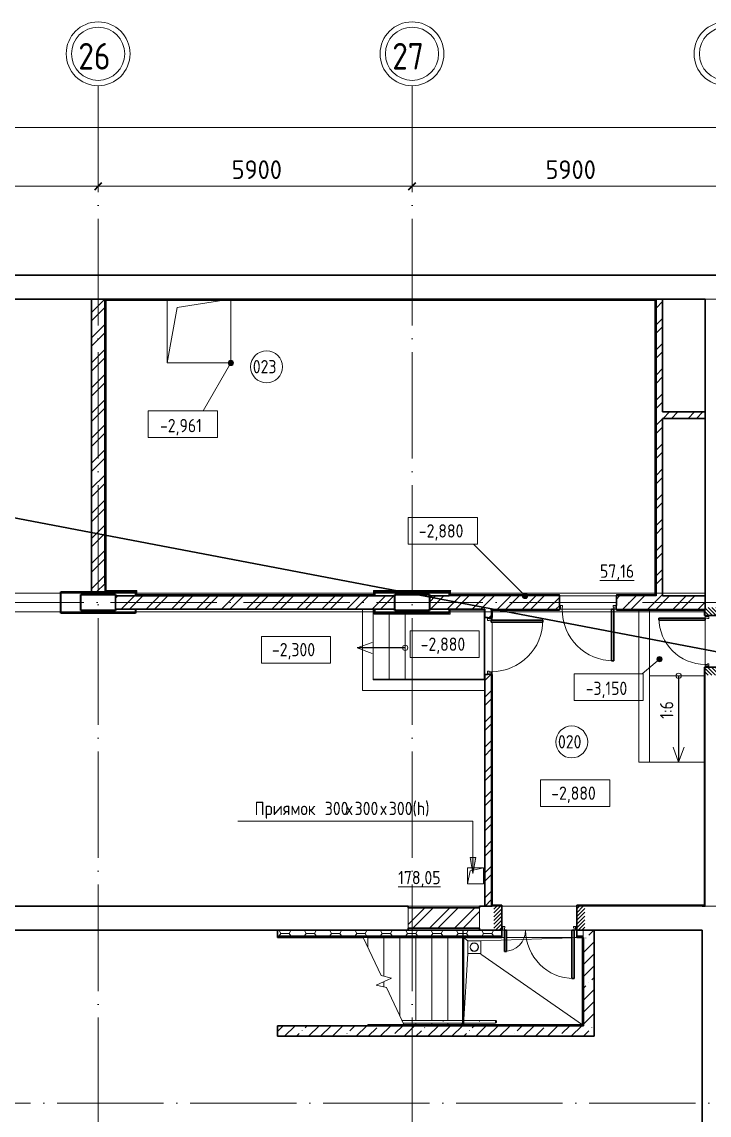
# Model space of a CAD drawing. Header units: millimetres. Extents: x -695119 to 412940, y -249585 to 622758.
# Drawn here: x -134742 to -121824, y -31864 to -11333 of the extents above; entities that cross this region are included whole.
import ezdxf

# ---------------------------------------------------------------- set-up
doc = ezdxf.new("R2010")
doc.units = ezdxf.units.MM
for name, pattern in [('ADSK_Линия сетки', [25, 20, -2.5, 0, -2.5]), ('ADSK_Сверху', [450, 300, -150]), ('ADSK_Штриховая_ш2 п1_5', [4.5, 3, -1.5])]:
    doc.linetypes.add(name, pattern=pattern)
for name, color, linetype, lineweight in [('_Схема', 5, 'Continuous', 30), ('Аннотация', 252, 'Continuous', 18), ('Двери', 8, 'Continuous', 9), ('Лестницы', 8, 'Continuous', 9), ('Линии', 7, 'Continuous', 9), ('Марки помещений', 8, 'Continuous', 20), ('Несущие колонны', 252, 'Continuous', 18), ('Ограждение', 8, 'Continuous', 9), ('Оси', 252, 'Continuous', 9), ('Отметки', 252, 'Continuous', 9), ('Пандусы', 7, 'Continuous', 18), ('Перекрытие', 252, 'Continuous', 18), ('Размеры', 7, 'Continuous', 9), ('Сантехника', 252, 'Continuous', 18), ('Стены наружные', 252, 'Continuous', 18), ('Стены штриховка', 7, 'Continuous', 9)]:
    doc.layers.add(name, color=color, linetype=linetype, lineweight=lineweight)
doc.layers.add('Узлы', color=7, linetype='Continuous')
doc.styles.add('GOST Common', font='', dxfattribs={"width": 0.9, "height": 500})
doc.styles.add('GOST Common_1', font='', dxfattribs={"height": 250})
doc.styles.add('GOST Common_2', font='', dxfattribs={"width": 0.9, "height": 250})
doc.styles.get('GOST Common').set_extended_font_data('GOST type B')
doc.styles.get('GOST Common_1').set_extended_font_data('GOST type B')
doc.styles.get('GOST Common_2').set_extended_font_data('GOST type B')
pattern_1 = [(0, (-224319.2, -97129), (0, 600), []), (90, (-224319.2, -97129), (-600, 4e-14), [])]

# ---------------------------------------------------------------- blocks, each defined once
blk = doc.blocks.new('подвал')
at = {"layer": 'Аннотация', "lineweight": 20, "true_color": 0x636466}
blk.add_hatch(color=251, dxfattribs=at).paths.add_polyline_path([(-200916, -109654), (-200863, -109354), (-200969, -109354)])
at = {"layer": 'Двери', "lineweight": 18, "true_color": 0x636466}
h = blk.add_hatch(dxfattribs=at)
h.set_pattern_fill('FP_1', color=251, angle=90, style=0, pattern_type=2)
h.set_pattern_definition([(135, (-196353.98, -105289.13), (-35.3553, -35.3553), [])])
h.paths.add_polyline_path([(-196159, -105924), (-196159, -105774), (-196549, -105774), (-196549, -105924)])
h.paths.add_polyline_path([(-196549, -104804), (-196159, -104804), (-196159, -104654), (-196549, -104654)])
h = blk.add_hatch(dxfattribs=at)
h.set_pattern_fill('FP_1', color=251, angle=180, style=0, pattern_type=2)
h.set_pattern_definition([(225, (-199668.98, -110489.13), (35.3553, -35.3553), [])])
h.paths.add_polyline_path([(-198814, -110714), (-198814, -110264), (-198964, -110264), (-198964, -110714)])
h.paths.add_polyline_path([(-200524, -110714), (-200374, -110714), (-200374, -110264), (-200524, -110264)])
at = {"layer": 'Ограждение', "true_color": 0x636466}
h = blk.add_hatch(dxfattribs=at)
h.set_pattern_fill('FP_32', color=251, style=0, pattern_type=2)
h.set_pattern_definition([(0, (-224241.86, -97129), (0, 600), []), (90, (-224241.86, -97129), (-598.553, 4e-14), [])])
h.paths.add_polyline_path([(-207809, -98889), (-206664, -98889), (-206664, -98879), (-207819, -98879), (-207809, -98889)])
h = blk.add_hatch(dxfattribs=at)
h.set_pattern_fill('FP_30', color=251, style=0, pattern_type=2)
h.set_pattern_definition(pattern_1)
h.paths.add_polyline_path([(-207819, -104309), (-207809, -104309), (-207809, -98889), (-207819, -98879), (-207819, -104199)])
h = blk.add_hatch(dxfattribs=at)
h.set_pattern_fill('FP_30', color=251, style=0, pattern_type=2)
h.set_pattern_definition(pattern_1)
h.paths.add_polyline_path([(-205464, -98889), (-205464, -98879), (-206664, -98879), (-206664, -98889)])
h = blk.add_hatch(dxfattribs=at)
h.set_pattern_fill('FP_33', color=251, style=0, pattern_type=2)
h.set_pattern_definition([(0, (-224316.1, -97129), (0, 600), []), (90, (-224316.1, -97129), (-599.969, 4e-14), [])])
h.paths.add_polyline_path([(-205464, -98889), (-197494, -98889), (-197484, -98879), (-205464, -98879)])
h = blk.add_hatch(dxfattribs=at)
h.set_pattern_fill('FP_30', color=251, style=0, pattern_type=2)
h.set_pattern_definition(pattern_1)
h.paths.add_polyline_path([(-197484, -104356), (-197484, -98879), (-197494, -98889), (-197494, -104356)])
h = blk.add_hatch(dxfattribs=at)
h.set_pattern_fill('FP_31', color=251, style=0, pattern_type=2)
h.set_pattern_definition([(0, (-224319.2, -97132.2), (0, 599.893), []), (90, (-224319.2, -97132.2), (-600, 4e-14), [])])
h.paths.add_polyline_path([(-207819, -104349), (-207809, -104339), (-207809, -104309), (-207819, -104309), (-207819, -104339)])
h = blk.add_hatch(dxfattribs=at)
h.set_pattern_fill('FP_30', color=251, style=0, pattern_type=2)
h.set_pattern_definition(pattern_1)
h.paths.add_polyline_path([(-207244, -104349), (-207234, -104339), (-207809, -104339), (-207819, -104349), (-207259, -104349)])
h = blk.add_hatch(dxfattribs=at)
h.set_pattern_fill('FP_30', color=251, style=0, pattern_type=2)
h.set_pattern_definition(pattern_1)
h.paths.add_polyline_path([(-202774, -104424), (-202784, -104414), (-207234, -104414), (-207244, -104424), (-204825, -104424)])
h = blk.add_hatch(dxfattribs=at)
h.set_pattern_fill('FP_30', color=251, style=0, pattern_type=2)
h.set_pattern_definition(pattern_1)
h.paths.add_polyline_path([(-201434, -104349), (-201344, -104349), (-201334, -104339), (-202784, -104339), (-202774, -104349), (-202564, -104349)])
h = blk.add_hatch(dxfattribs=at)
h.set_pattern_fill('FP_30', color=251, style=0, pattern_type=2)
h.set_pattern_definition(pattern_1)
h.paths.add_polyline_path([(-199289, -104424), (-199289, -104414), (-201334, -104414), (-201344, -104424), (-200303, -104424)])
h = blk.add_hatch(dxfattribs=at)
h.set_pattern_fill('FP_30', color=251, style=0, pattern_type=2)
h.set_pattern_definition(pattern_1)
h.paths.add_polyline_path([(-198219, -104424), (-197484, -104424), (-197494, -104414), (-198219, -104414)])
at = {"layer": 'Отметки', "true_color": 0x636466}
h = blk.add_hatch(color=251, dxfattribs=at)
edge = h.paths.add_edge_path()
edge.add_arc((-205464, -100064), 50, 0, 360)
h = blk.add_hatch(color=251, dxfattribs=at)
edge = h.paths.add_edge_path()
edge.add_arc((-199934, -104439), 50, 0, 360)
h = blk.add_hatch(color=251, dxfattribs=at)
edge = h.paths.add_edge_path()
edge.add_arc((-197408, -105627), 50, 0, 360)
at = {"color": 251, "lineweight": 18, "true_color": 0x636466}
for p, q in [((-206664, -100064), (-206664, -98879)), ((-205559, -98879), (-206471, -99024)), ((-205464, -98879), (-205464, -100064)), ((-206471, -99024), (-206664, -100064)), ((-205464, -100064), (-206664, -100064)), ((-200965, -109599), (-201019, -109844)), ((-200719, -109544), (-200965, -109599))]:
    blk.add_line(p, q, dxfattribs=at)
at = {"layer": 'Аннотация', "color": 251, "lineweight": 20, "true_color": 0x636466, "extrusion": (0, 0, -1)}
for p, q in [((-207016, -100966), (-207016, -101466)), ((-205716, -100966), (-207016, -100966)), ((-205716, -101466), (-205716, -100966)), ((-207016, -101466), (-205716, -101466)), ((-199015, -105900), (-199015, -106400)), ((-197715, -105900), (-199015, -105900)), ((-197715, -106400), (-197715, -105900)), ((-199015, -106400), (-197715, -106400))]:
    blk.add_line(p, q, dxfattribs=at)
at = {"layer": 'Аннотация', "color": 251, "lineweight": 20, "true_color": 0x636466}
for p, q in [((-202130, -103469), (-202130, -102969)), ((-202130, -102969), (-200830, -102969)), ((-200830, -102969), (-200830, -103469)), ((-200830, -103469), (-202130, -103469)), ((-202096, -105597), (-202096, -105097)), ((-202096, -105097), (-200796, -105097)), ((-200796, -105097), (-200796, -105597)), ((-204891, -105700), (-204891, -105200)), ((-204891, -105200), (-203591, -105200)), ((-203591, -105200), (-203591, -105700)), ((-203089, -105414), (-202807, -105312)), ((-203089, -105414), (-202807, -105517)), ((-203591, -105700), (-204891, -105700)), ((-200796, -105597), (-202096, -105597)), ((-197049, -107559), (-197152, -107277)), ((-197049, -107559), (-196946, -107277)), ((-199642, -108395), (-199642, -107895)), ((-199642, -107895), (-198342, -107895)), ((-198342, -107895), (-198342, -108395)), ((-198342, -108395), (-199642, -108395)), ((-205334, -108666), (-201334, -108666)), ((-200916, -108666), (-201334, -108666)), ((-200916, -109654), (-200916, -108666)), ((-200863, -109354), (-200969, -109354)), ((-200969, -109354), (-200916, -109654)), ((-200916, -109654), (-200863, -109354))]:
    blk.add_line(p, q, dxfattribs=at)
for centre in [(-202189, -105414), (-197049, -105939)]:
    blk.add_circle(centre, 50, dxfattribs=at)
at = {"layer": 'Двери', "color": 251, "true_color": 0x636466}
for p, q in [((-199289, -104619), (-199269, -104619)), ((-199289, -104689), (-199289, -104619)), ((-199269, -104689), (-199289, -104689)), ((-199269, -104689), (-199269, -104619)), ((-199269, -104619), (-199229, -104619)), ((-199269, -104619), (-199269, -104689)), ((-199239, -104689), (-199269, -104689)), ((-199239, -104649), (-199239, -104689)), ((-199229, -104649), (-199239, -104649)), ((-199229, -104619), (-199229, -104649)), ((-198279, -104619), (-198239, -104619)), ((-198279, -104649), (-198279, -104619)), ((-198269, -104649), (-198279, -104649)), ((-198269, -104689), (-198269, -104649)), ((-198239, -104689), (-198269, -104689)), ((-198239, -104619), (-198239, -104689)), ((-198239, -104689), (-198239, -104619)), ((-198239, -104619), (-198219, -104619)), ((-198219, -104689), (-198239, -104689)), ((-198219, -104619), (-198219, -104689)), ((-200639, -104842), (-200569, -104842)), ((-200639, -104862), (-200639, -104842)), ((-200639, -104902), (-200639, -104862)), ((-200639, -104862), (-200569, -104862)), ((-200569, -104862), (-200639, -104862)), ((-200609, -104902), (-200639, -104902)), ((-200609, -104892), (-200609, -104902)), ((-200569, -104892), (-200609, -104892)), ((-200569, -104842), (-200569, -104862)), ((-200569, -104862), (-200569, -104892)), ((-196479, -104804), (-196549, -104804)), ((-196549, -104804), (-196549, -104824)), ((-196479, -104824), (-196549, -104824)), ((-196549, -104824), (-196549, -104854)), ((-196549, -104824), (-196479, -104824)), ((-196549, -104854), (-196509, -104854)), ((-196509, -104854), (-196509, -104864)), ((-196509, -104864), (-196479, -104864)), ((-196479, -104824), (-196479, -104804)), ((-196479, -104864), (-196479, -104824)), ((-196509, -105724), (-196549, -105724)), ((-196549, -105724), (-196549, -105754)), ((-196479, -105714), (-196509, -105714)), ((-196509, -105714), (-196509, -105724)), ((-196479, -105754), (-196479, -105714)), ((-200639, -105852), (-200609, -105852)), ((-200639, -105892), (-200639, -105852)), ((-200569, -105892), (-200639, -105892)), ((-200639, -105912), (-200639, -105892)), ((-200639, -105892), (-200569, -105892)), ((-200569, -105912), (-200639, -105912)), ((-200609, -105852), (-200609, -105862)), ((-200609, -105862), (-200569, -105862)), ((-200569, -105862), (-200569, -105892)), ((-200569, -105892), (-200569, -105912)), ((-196549, -105754), (-196479, -105754)), ((-196479, -105754), (-196549, -105754)), ((-196549, -105754), (-196549, -105774)), ((-196549, -105774), (-196479, -105774)), ((-196479, -105774), (-196479, -105754)), ((-200354, -110644), (-200374, -110644)), ((-200374, -110644), (-200374, -110714)), ((-200354, -110644), (-200354, -110714)), ((-200314, -110644), (-200354, -110644)), ((-200354, -110714), (-200354, -110644)), ((-200314, -110674), (-200314, -110644)), ((-199024, -110644), (-198984, -110644)), ((-199024, -110674), (-199024, -110644)), ((-198984, -110644), (-198984, -110714)), ((-198984, -110714), (-198984, -110644)), ((-198984, -110644), (-198964, -110644)), ((-198964, -110644), (-198964, -110714)), ((-200374, -110714), (-200354, -110714)), ((-200354, -110714), (-200324, -110714)), ((-200324, -110714), (-200324, -110674)), ((-200324, -110674), (-200314, -110674)), ((-199014, -110674), (-199024, -110674)), ((-199014, -110714), (-199014, -110674)), ((-198984, -110714), (-199014, -110714)), ((-198964, -110714), (-198984, -110714))]:
    blk.add_line(p, q, dxfattribs=at)
at = {"layer": 'Двери', "color": 251, "lineweight": 30, "true_color": 0x636466}
for p, q in [((-198309, -105659), (-198309, -104689)), ((-198309, -104689), (-198269, -104689)), ((-198269, -104689), (-198269, -105659)), ((-200569, -104892), (-199599, -104892)), ((-200569, -104932), (-200569, -104892)), ((-199599, -104892), (-199599, -104932)), ((-196549, -104854), (-197419, -104854)), ((-197419, -104854), (-197419, -104894)), ((-197419, -104894), (-196549, -104894)), ((-196549, -104894), (-196549, -104854)), ((-199599, -104932), (-200569, -104932)), ((-198269, -105659), (-198309, -105659)), ((-200284, -110714), (-200324, -110714)), ((-200324, -110714), (-200324, -111114)), ((-200284, -111114), (-200284, -110714)), ((-199054, -111624), (-199054, -110714)), ((-199054, -110714), (-199014, -110714)), ((-199014, -110714), (-199014, -111624)), ((-200324, -111114), (-200284, -111114)), ((-199014, -111624), (-199054, -111624))]:
    blk.add_line(p, q, dxfattribs=at)
at = {"layer": 'Двери', "color": 251, "linetype": 'ADSK_Штриховая_ш2 п1_5', "true_color": 0x636466}
for p, q in [((-196549, -104654), (-196549, -104804)), ((-196549, -104804), (-196159, -104804)), ((-196159, -105774), (-196549, -105774)), ((-196549, -105774), (-196549, -105924)), ((-200374, -110264), (-200524, -110264)), ((-200374, -110714), (-200374, -110264)), ((-198814, -110264), (-198964, -110264)), ((-198964, -110264), (-198964, -110714)), ((-200524, -110714), (-200374, -110714)), ((-198964, -110714), (-198814, -110714))]:
    blk.add_line(p, q, dxfattribs=at)
at = {"layer": 'Двери', "color": 251, "true_color": 0x636466}
for centre, radius, start, end in [((-198269, -104689), 970, 180, 270), ((-200569, -104892), 970, 270, 0), ((-196549, -104854), 870, 180, 270), ((-200324, -110714), 400, 270, 0), ((-199014, -110714), 910, 180, 270)]:
    blk.add_arc(centre, radius, start, end, dxfattribs=at)
at = {"layer": 'Лестницы', "color": 251, "true_color": 0x636466}
for p, q in [((-202789, -106014), (-202789, -104764)), ((-202774, -104764), (-202789, -104764)), ((-202489, -105999), (-202489, -104779)), ((-202489, -105999), (-202489, -104779)), ((-202189, -105999), (-202189, -104779)), ((-202189, -105999), (-202189, -104779)), ((-202889, -110854), (-202975, -110854)), ((-202975, -110854), (-202642, -111568)), ((-202889, -111038), (-202889, -110854)), ((-202889, -111038), (-202889, -110854)), ((-202589, -111581), (-202589, -110854)), ((-202589, -111581), (-202589, -110854)), ((-202289, -112325), (-202289, -110854)), ((-202289, -112325), (-202289, -110854)), ((-201989, -112409), (-201989, -110854)), ((-201989, -112409), (-201989, -110854)), ((-201689, -112409), (-201689, -110854)), ((-201689, -112409), (-201689, -110854)), ((-201389, -112409), (-201389, -110854)), ((-201389, -112409), (-201389, -110854)), ((-202447, -111616), (-202731, -111748)), ((-202642, -111568), (-202447, -111616)), ((-202589, -111782), (-202589, -111682)), ((-202589, -111782), (-202589, -111682)), ((-202731, -111748), (-202536, -111795)), ((-202536, -111795), (-202203, -112509)), ((-201989, -112494), (-201989, -112459)), ((-201989, -112494), (-201989, -112459)), ((-201689, -112494), (-201689, -112459)), ((-201689, -112494), (-201689, -112459)), ((-201389, -112494), (-201389, -112459)), ((-201389, -112494), (-201389, -112459))]:
    blk.add_line(p, q, dxfattribs=at)
at = {"layer": 'Линии', "color": 251, "linetype": 'ADSK_Сверху', "ltscale": 100, "true_color": 0x636466}
for p, q in [((-219909, -104389), (-196549, -104389)), ((-219909, -104739), (-196549, -104739)), ((-201009, -110914), (-201089, -110854)), ((-200769, -110914), (-198854, -110854)), ((-201009, -111154), (-201089, -112494)), ((-200769, -111165), (-198854, -112494))]:
    blk.add_line(p, q, dxfattribs=at)
at = {"layer": 'Марки помещений', "color": 251, "true_color": 0x636466}
for centre in [(-204793, -100136), (-199058, -107181)]:
    blk.add_circle(centre, 300, dxfattribs=at)
at = {"layer": 'Несущие колонны', "color": 251, "lineweight": 40, "true_color": 0x636466}
for p, q in [((-208659, -104364), (-208084, -104364)), ((-208659, -104764), (-208659, -104364)), ((-208284, -104714), (-208284, -104414)), ((-208284, -104414), (-207634, -104414)), ((-207634, -104414), (-207634, -104439)), ((-202384, -104414), (-201734, -104414)), ((-202384, -104714), (-202384, -104414)), ((-201734, -104414), (-202384, -104414)), ((-202384, -104414), (-202384, -104439)), ((-201734, -104414), (-201734, -104714)), ((-201734, -104439), (-201734, -104414)), ((-207634, -104689), (-207634, -104714)), ((-207259, -104689), (-207259, -104764)), ((-202759, -104764), (-202759, -104689)), ((-202384, -104689), (-202384, -104714)), ((-201734, -104714), (-201734, -104689)), ((-201359, -104689), (-201359, -104764)), ((-207259, -104764), (-208659, -104764)), ((-207634, -104714), (-208284, -104714)), ((-201359, -104764), (-202759, -104764)), ((-201734, -104714), (-202384, -104714)), ((-202384, -104714), (-201734, -104714))]:
    blk.add_line(p, q, dxfattribs=at)
at = {"layer": 'Несущие колонны', "color": 251, "true_color": 0x636466}
for p, q in [((-208659, -104364), (-208084, -104364)), ((-208659, -104764), (-208659, -104364)), ((-208284, -104414), (-207634, -104414)), ((-208284, -104714), (-208284, -104414)), ((-207634, -104414), (-207634, -104439)), ((-202384, -104439), (-202384, -104689)), ((-201734, -104689), (-201734, -104439)), ((-207634, -104689), (-207634, -104714)), ((-207259, -104689), (-207259, -104764)), ((-202759, -104764), (-202759, -104689)), ((-201359, -104689), (-201359, -104764)), ((-207259, -104764), (-208659, -104764)), ((-207634, -104714), (-208284, -104714)), ((-201359, -104764), (-202759, -104764))]:
    blk.add_line(p, q, dxfattribs=at)
at = {"layer": 'Ограждение', "color": 251, "true_color": 0x636466}
for p, q in [((-207819, -98879), (-207809, -98889)), ((-207809, -98889), (-206664, -98889)), ((-207809, -104309), (-207809, -98889)), ((-206664, -98889), (-206664, -98879)), ((-206664, -98889), (-205464, -98889)), ((-205464, -98889), (-205464, -98879)), ((-205464, -98889), (-197494, -98889)), ((-197494, -98889), (-197484, -98879)), ((-197494, -98889), (-197494, -104356)), ((-207809, -104309), (-207819, -104309)), ((-207819, -104349), (-207809, -104339)), ((-207809, -104339), (-207809, -104309)), ((-207234, -104339), (-207809, -104339)), ((-207234, -104339), (-207244, -104349)), ((-207234, -104364), (-207244, -104364)), ((-207244, -104424), (-207234, -104414)), ((-207234, -104414), (-207244, -104424)), ((-207234, -104341), (-207232, -104339)), ((-207232, -104339), (-207234, -104339)), ((-207234, -104364), (-207234, -104339)), ((-207234, -104414), (-207234, -104364)), ((-202784, -104414), (-207234, -104414)), ((-202784, -104339), (-202786, -104339)), ((-202786, -104339), (-202784, -104341)), ((-202774, -104349), (-202784, -104339)), ((-201334, -104339), (-202784, -104339)), ((-202784, -104339), (-202784, -104364)), ((-202784, -104364), (-202774, -104364)), ((-202784, -104364), (-202784, -104414)), ((-202784, -104414), (-202774, -104424)), ((-202774, -104424), (-202784, -104414)), ((-201334, -104339), (-201344, -104349)), ((-201334, -104364), (-201344, -104364)), ((-201344, -104424), (-201334, -104414)), ((-201334, -104414), (-201344, -104424)), ((-201334, -104341), (-201332, -104339)), ((-201332, -104339), (-201334, -104339)), ((-201334, -104364), (-201334, -104339)), ((-201334, -104414), (-201334, -104364)), ((-199289, -104414), (-201334, -104414)), ((-199289, -104414), (-199289, -104424)), ((-198219, -104424), (-198219, -104414)), ((-197494, -104414), (-198219, -104414)), ((-197494, -104356), (-197484, -104356)), ((-197494, -104356), (-197494, -104364)), ((-197494, -104364), (-197484, -104364)), ((-197494, -104364), (-197494, -104414)), ((-197494, -104414), (-197484, -104424)), ((-197484, -104424), (-197494, -104414)), ((-202250, -112409), (-202226, -112459)), ((-201102, -112409), (-202250, -112409)), ((-201102, -112459), (-202226, -112459)), ((-201102, -112409), (-201520, -112409)), ((-201520, -112459), (-201102, -112459)), ((-201475, -112437), (-201475, -112432)), ((-201126, -112459), (-201126, -112494)), ((-201111, -112494), (-201111, -112459)), ((-200796, -112409), (-201089, -112409)), ((-200789, -112409), (-201089, -112409)), ((-201089, -112459), (-200796, -112459)), ((-200789, -112459), (-201089, -112459)), ((-200489, -112409), (-200789, -112409)), ((-200489, -112409), (-200789, -112409)), ((-200789, -112459), (-200489, -112459)), ((-200489, -112459), (-200789, -112459)), ((-200489, -112459), (-200489, -112409)), ((-200489, -112436), (-200489, -112432))]:
    blk.add_line(p, q, dxfattribs=at)
at = {"layer": 'Ограждение', "color": 251, "true_color": 0x636466, "flags": 128}
for points in [[(-200489, -112414), (-200488, -112414), (-200487, -112414), (-200487, -112414), (-200486, -112414), (-200485, -112415), (-200484, -112415), (-200483, -112415), (-200483, -112415), (-200482, -112415), (-200481, -112416), (-200480, -112416), (-200480, -112416), (-200479, -112417), (-200478, -112417), (-200478, -112418), (-200477, -112418), (-200476, -112419), (-200476, -112419), (-200475, -112420), (-200475, -112420), (-200474, -112421), (-200474, -112421), (-200473, -112422), (-200473, -112423), (-200472, -112423), (-200472, -112424), (-200471, -112425), (-200471, -112425), (-200471, -112426), (-200470, -112427), (-200470, -112428), (-200470, -112428), (-200470, -112429), (-200469, -112430), (-200469, -112431), (-200469, -112432), (-200469, -112432), (-200469, -112433), (-200469, -112434), (-200469, -112434)], [(-200469, -112434), (-200469, -112435), (-200469, -112436), (-200469, -112437), (-200469, -112437), (-200469, -112438), (-200470, -112439), (-200470, -112440), (-200470, -112440), (-200470, -112441), (-200471, -112442), (-200471, -112443), (-200471, -112443), (-200472, -112444), (-200472, -112445), (-200472, -112445), (-200473, -112446), (-200473, -112447), (-200474, -112447), (-200474, -112448), (-200475, -112448), (-200476, -112449), (-200476, -112450), (-200477, -112450), (-200478, -112451), (-200478, -112451), (-200479, -112451), (-200480, -112452), (-200480, -112452), (-200481, -112452), (-200482, -112453), (-200482, -112453), (-200483, -112453), (-200484, -112454), (-200485, -112454), (-200486, -112454), (-200486, -112454), (-200487, -112454), (-200488, -112454), (-200489, -112454), (-200489, -112454)]]:
    blk.add_lwpolyline(points, dxfattribs=at)
at = {"layer": 'Ограждение', "color": 251, "true_color": 0x636466}
blk.add_open_spline([(-200789, -112432), (-200789, -112433), (-200789, -112434), (-200789, -112435), (-200789, -112436)], degree=3, dxfattribs=at)
at = {"layer": 'Оси', "color": 251, "linetype": 'ADSK_Линия сетки', "ltscale": 100, "true_color": 0x636466}
for p, q in [((-207959, -94858), (-207959, -114764)), ((-202059, -94858), (-202059, -114764)), ((-163226, -98864), (-233370, -98864)), ((-163226, -104564), (-233370, -104564)), ((-163226, -110264), (-233370, -110264)), ((-189229, -113964), (-233370, -113964))]:
    blk.add_line(p, q, dxfattribs=at)
at = {"layer": 'Оси', "color": 251, "lineweight": 20, "true_color": 0x636466}
for centre, radius, start, end in [((-207959, -94258), 600, 0, 180), ((-207959, -94258), 500, 0, 180), ((-202059, -94258), 600, 0, 180), ((-202059, -94258), 500, 0, 180), ((-196159, -94258), 600, 0, 180), ((-196159, -94258), 500, 0, 180), ((-207959, -94258), 600, 180, 0), ((-207959, -94258), 500, 180, 0), ((-202059, -94258), 600, 180, 0), ((-202059, -94258), 500, 180, 0), ((-196159, -94258), 600, 180, 0), ((-196159, -94258), 500, 180, 0)]:
    blk.add_arc(centre, radius, start, end, dxfattribs=at)
at = {"layer": 'Отметки', "color": 251, "lineweight": 20, "true_color": 0x636466}
for p, q in [((-205464, -100064), (-205985, -100966)), ((-205985, -100966), (-206366, -100966)), ((-200903, -103469), (-201480, -103469)), ((-199934, -104439), (-200903, -103469)), ((-197408, -105627), (-197731, -105900)), ((-197731, -105900), (-198365, -105900))]:
    blk.add_line(p, q, dxfattribs=at)
at = {"layer": 'Отметки', "color": 251, "true_color": 0x636466}
for centre in [(-205464, -100064), (-199934, -104439), (-197408, -105627)]:
    blk.add_circle(centre, 50, dxfattribs=at)
at = {"layer": 'Пандусы', "color": 251, "true_color": 0x636466}
for p, q in [((-197599, -105939), (-196564, -105939)), ((-197599, -107376), (-197599, -107559)), ((-197599, -107559), (-196564, -107559))]:
    blk.add_line(p, q, dxfattribs=at)
at = {"layer": 'Перекрытие', "color": 251, "true_color": 0x636466}
for p, q in [((-206664, -98889), (-206664, -100064)), ((-205464, -100064), (-205464, -98889)), ((-206664, -100064), (-205464, -100064)), ((-197799, -107559), (-197799, -104704)), ((-200689, -106214), (-202989, -106214)), ((-196564, -107559), (-197599, -107559)), ((-201019, -109544), (-200719, -109544)), ((-201019, -109844), (-201019, -109544)), ((-200719, -109544), (-200719, -109844)), ((-200719, -109844), (-201019, -109844)), ((-202129, -110264), (-200789, -110264)), ((-200374, -110264), (-198964, -110264)), ((-201009, -110914), (-201009, -111154)), ((-200769, -110914), (-201009, -110914)), ((-200769, -111154), (-200769, -110914)), ((-201009, -111154), (-200769, -111154))]:
    blk.add_line(p, q, dxfattribs=at)
at = {"layer": 'Размеры', "color": 251, "lineweight": 20, "true_color": 0x636466}
for p, q in [((-220059, -95642), (-166159, -95642)), ((-207959, -96746), (-207959, -96596)), ((-207959, -96746), (-207959, -96596)), ((-202059, -96746), (-202059, -96596)), ((-202059, -96746), (-202059, -96596)), ((-214109, -96746), (-207959, -96746)), ((-207959, -96746), (-207959, -96796)), ((-207959, -96746), (-202059, -96746)), ((-207959, -96746), (-207959, -96796)), ((-202059, -96746), (-202059, -96796)), ((-202059, -96746), (-196159, -96746)), ((-202059, -96746), (-202059, -96796))]:
    blk.add_line(p, q, dxfattribs=at)
at = {"layer": 'Размеры', "color": 251, "lineweight": 40, "true_color": 0x636466}
for p, q in [((-207959, -96746), (-207888, -96675)), ((-207959, -96746), (-207888, -96675)), ((-202059, -96746), (-201988, -96675)), ((-202059, -96746), (-201988, -96675)), ((-207959, -96746), (-208030, -96817)), ((-207959, -96746), (-208030, -96817)), ((-202059, -96746), (-202130, -96817)), ((-202059, -96746), (-202130, -96817))]:
    blk.add_line(p, q, dxfattribs=at)
at = {"layer": 'Сантехника', "color": 251, "true_color": 0x636466}
for p, q in [((-200769, -110914), (-201009, -110914)), ((-201009, -110914), (-201009, -111154)), ((-200769, -111154), (-200769, -110914)), ((-201009, -111154), (-200769, -111154))]:
    blk.add_line(p, q, dxfattribs=at)
for radius, start, end in [(80, 90, 270), (75, 90, 270), (75, 154.9712, 160.0288), (75, 200.0315, 205.0288), (75, 109.9712, 115.0288), (80, 270, 90), (75, 270, 90), (75, 64.9712, 70.0288), (75, 19.9712, 25.0288), (75, 334.9712, 340.0288), (75, 244.9712, 250.0288), (75, 289.9712, 295.0288)]:
    blk.add_arc((-200889, -111034), radius, start, end, dxfattribs=at)
at = {"layer": 'Стены наружные', "color": 251, "lineweight": 30, "true_color": 0x636466}
for p, q in [((-165859, -98414), (-220359, -98414)), ((-219909, -98864), (-196549, -98864)), ((-208084, -98864), (-208084, -104364)), ((-207834, -98864), (-207834, -104199)), ((-197469, -98864), (-207834, -98864)), ((-207819, -104349), (-207819, -98879)), ((-207819, -98879), (-197484, -98879)), ((-197484, -98879), (-197484, -104424)), ((-197469, -98864), (-197469, -98864)), ((-197469, -98864), (-197469, -104439)), ((-197349, -100984), (-197349, -98864)), ((-196549, -98864), (-196549, -104689)), ((-196549, -100984), (-197349, -100984)), ((-197349, -104439), (-197349, -101104)), ((-197349, -101104), (-196549, -101104)), ((-208084, -104364), (-207259, -104364)), ((-207244, -104349), (-207819, -104349)), ((-207259, -104439), (-207634, -104439)), ((-207634, -104439), (-207634, -104689)), ((-207259, -104364), (-207259, -104439)), ((-207244, -104424), (-207244, -104349)), ((-202774, -104424), (-207244, -104424)), ((-207244, -104439), (-202384, -104439)), ((-202774, -104349), (-202774, -104424)), ((-201344, -104349), (-202774, -104349)), ((-202759, -104439), (-202759, -104364)), ((-202759, -104364), (-201359, -104364)), ((-201359, -104439), (-201734, -104439)), ((-201359, -104364), (-201359, -104439)), ((-201344, -104424), (-201344, -104349)), ((-199289, -104424), (-201344, -104424)), ((-199289, -104619), (-199289, -104424)), ((-198219, -104424), (-198219, -104619)), ((-197484, -104424), (-198219, -104424)), ((-196549, -104439), (-197349, -104439)), ((-207634, -104689), (-202384, -104689)), ((-201734, -104689), (-200689, -104689)), ((-200689, -104689), (-200689, -104842)), ((-200569, -104704), (-200569, -104689)), ((-200554, -104704), (-199289, -104704)), ((-200554, -104842), (-200554, -104704)), ((-199289, -104704), (-199289, -104689)), ((-198219, -104689), (-198219, -104704)), ((-198219, -104704), (-196564, -104704)), ((-196564, -104689), (-196549, -104689)), ((-196564, -104704), (-196564, -104804)), ((-200689, -104842), (-200639, -104842)), ((-200569, -104842), (-200554, -104842)), ((-196564, -104804), (-196034, -104804)), ((-200639, -105912), (-200689, -105912)), ((-200689, -105912), (-200689, -110264)), ((-200554, -105912), (-200569, -105912)), ((-200554, -110249), (-200554, -105912)), ((-196034, -105774), (-196564, -105774)), ((-196564, -105774), (-196564, -110249)), ((-200374, -110249), (-200554, -110249)), ((-200374, -110854), (-200374, -110249)), ((-198964, -110249), (-198964, -110854)), ((-196564, -110249), (-198964, -110249)), ((-202129, -110264), (-219909, -110264)), ((-202129, -110299), (-202129, -110264)), ((-200789, -110299), (-202129, -110299)), ((-200789, -110264), (-200789, -110299)), ((-200789, -110264), (-200554, -110264)), ((-196549, -110264), (-196609, -110264)), ((-200374, -110714), (-220359, -110714)), ((-204589, -110714), (-204589, -110854)), ((-204589, -110854), (-202975, -110854)), ((-202889, -110854), (-201102, -110854)), ((-202129, -110714), (-202129, -110679)), ((-202129, -110679), (-200789, -110679)), ((-201102, -110854), (-201102, -112509)), ((-201089, -110854), (-200374, -110854)), ((-201089, -112509), (-201089, -110854)), ((-200789, -110679), (-200789, -110714)), ((-196609, -110714), (-198964, -110714)), ((-198964, -110854), (-198854, -110854)), ((-198854, -110854), (-198854, -112494)), ((-198839, -110854), (-198839, -112509)), ((-198639, -112709), (-198639, -110714)), ((-196609, -110714), (-196609, -114414)), ((-198854, -112494), (-202889, -112494)), ((-202889, -112494), (-202889, -112509)), ((-204589, -112509), (-204589, -112709)), ((-204589, -112509), (-198839, -112509)), ((-204589, -112709), (-198639, -112709))]:
    blk.add_line(p, q, dxfattribs=at)
at = {"layer": 'Стены наружные', "color": 251, "linetype": 'Continuous', "lineweight": 9, "true_color": 0x636466}
for p, q in [((-208084, -99118), (-207834, -98868)), ((-207557, -98879), (-207542, -98864)), ((-207133, -98879), (-207118, -98864)), ((-206709, -98879), (-206694, -98864)), ((-206284, -98879), (-206269, -98864)), ((-205860, -98879), (-205845, -98864)), ((-205436, -98879), (-205421, -98864)), ((-205012, -98879), (-204997, -98864)), ((-204587, -98879), (-204572, -98864)), ((-204163, -98879), (-204148, -98864)), ((-203739, -98879), (-203724, -98864)), ((-203314, -98879), (-203299, -98864)), ((-202890, -98879), (-202875, -98864)), ((-202466, -98879), (-202451, -98864)), ((-202042, -98879), (-202027, -98864)), ((-201617, -98879), (-201602, -98864)), ((-201193, -98879), (-201178, -98864)), ((-200769, -98879), (-200754, -98864)), ((-200345, -98879), (-200330, -98864)), ((-199920, -98879), (-199905, -98864)), ((-199496, -98879), (-199481, -98864)), ((-199072, -98879), (-199057, -98864)), ((-198648, -98879), (-198633, -98864)), ((-198223, -98879), (-198208, -98864)), ((-197799, -98879), (-197784, -98864)), ((-197469, -98875), (-197458, -98864)), ((-197469, -99032), (-197349, -98912)), ((-208084, -99275), (-207834, -99025)), ((-207834, -99156), (-207819, -99141)), ((-197484, -98988), (-197469, -98973)), ((-208084, -99590), (-207834, -99340)), ((-197469, -99347), (-197349, -99227)), ((-208084, -99747), (-207834, -99497)), ((-207834, -99580), (-207819, -99565)), ((-197484, -99413), (-197469, -99398)), ((-197469, -99504), (-197349, -99384)), ((-197469, -99818), (-197349, -99698)), ((-208084, -100061), (-207834, -99811)), ((-208084, -100218), (-207834, -99968)), ((-197484, -99837), (-197469, -99822)), ((-197469, -99975), (-197349, -99855)), ((-207834, -100005), (-207819, -99990)), ((-197469, -100290), (-197349, -100170)), ((-208084, -100532), (-207834, -100282)), ((-197484, -100261), (-197469, -100246)), ((-197469, -100447), (-197349, -100327)), ((-208084, -100690), (-207834, -100440)), ((-207834, -100429), (-207819, -100414)), ((-208084, -101004), (-207834, -100754)), ((-197484, -100685), (-197469, -100670)), ((-197469, -100761), (-197349, -100641)), ((-197469, -100918), (-197349, -100798)), ((-208084, -101161), (-207834, -100911)), ((-207834, -100853), (-207819, -100838)), ((-197341, -101104), (-197221, -100984)), ((-197183, -101104), (-197063, -100984)), ((-196869, -101104), (-196749, -100984)), ((-196712, -101104), (-196592, -100984)), ((-197484, -101110), (-197469, -101095)), ((-197469, -101233), (-197349, -101113)), ((-208084, -101475), (-207834, -101225)), ((-208084, -101633), (-207834, -101383)), ((-207834, -101277), (-207819, -101262)), ((-197469, -101390), (-197349, -101270)), ((-197484, -101534), (-197469, -101519)), ((-197469, -101704), (-197349, -101584)), ((-208084, -101947), (-207834, -101697)), ((-207834, -101702), (-207819, -101687)), ((-197469, -101861), (-197349, -101741)), ((-208084, -102104), (-207834, -101854)), ((-197484, -101958), (-197469, -101943)), ((-208084, -102418), (-207834, -102168)), ((-207834, -102126), (-207819, -102111)), ((-197469, -102175), (-197349, -102055)), ((-197469, -102333), (-197349, -102213)), ((-208084, -102575), (-207834, -102325)), ((-197484, -102382), (-197469, -102367)), ((-208084, -102890), (-207834, -102640)), ((-207834, -102550), (-207819, -102535)), ((-197469, -102647), (-197349, -102527)), ((-208084, -103047), (-207834, -102797)), ((-197484, -102807), (-197469, -102792)), ((-197469, -102804), (-197349, -102684)), ((-207834, -102974), (-207819, -102959)), ((-197469, -103118), (-197349, -102998)), ((-208084, -103361), (-207834, -103111)), ((-208084, -103518), (-207834, -103268)), ((-197484, -103231), (-197469, -103216)), ((-197469, -103276), (-197349, -103156)), ((-207834, -103399), (-207819, -103384)), ((-197469, -103590), (-197349, -103470)), ((-208084, -103833), (-207834, -103583)), ((-197484, -103655), (-197469, -103640)), ((-197469, -103747), (-197349, -103627)), ((-208084, -103990), (-207834, -103740)), ((-207834, -103823), (-207819, -103808)), ((-208084, -104304), (-207834, -104054)), ((-197484, -104080), (-197469, -104065)), ((-197469, -104061), (-197349, -103941)), ((-207987, -104364), (-207834, -104211)), ((-207834, -104247), (-207819, -104232)), ((-197469, -104219), (-197349, -104099)), ((-207634, -104483), (-207590, -104439)), ((-207527, -104364), (-207512, -104349)), ((-207526, -104689), (-207276, -104439)), ((-207369, -104689), (-207119, -104439)), ((-207177, -104439), (-207162, -104424)), ((-207055, -104689), (-206805, -104439)), ((-206897, -104689), (-206647, -104439)), ((-206753, -104439), (-206738, -104424)), ((-206583, -104689), (-206333, -104439)), ((-206426, -104689), (-206176, -104439)), ((-206329, -104439), (-206314, -104424)), ((-206112, -104689), (-205862, -104439)), ((-205954, -104689), (-205704, -104439)), ((-205905, -104439), (-205890, -104424)), ((-205640, -104689), (-205390, -104439)), ((-205483, -104689), (-205233, -104439)), ((-205480, -104439), (-205465, -104424)), ((-205169, -104689), (-204919, -104439)), ((-205056, -104439), (-205041, -104424)), ((-205012, -104689), (-204762, -104439)), ((-204697, -104689), (-204447, -104439)), ((-204632, -104439), (-204617, -104424)), ((-204540, -104689), (-204290, -104439)), ((-204226, -104689), (-203976, -104439)), ((-204208, -104439), (-204193, -104424)), ((-204069, -104689), (-203819, -104439)), ((-203783, -104439), (-203768, -104424)), ((-203754, -104689), (-203504, -104439)), ((-203597, -104689), (-203347, -104439)), ((-203359, -104439), (-203344, -104424)), ((-203283, -104689), (-203033, -104439)), ((-203126, -104689), (-202876, -104439)), ((-202935, -104439), (-202920, -104424)), ((-202811, -104689), (-202561, -104439)), ((-202654, -104689), (-202404, -104439)), ((-202435, -104364), (-202420, -104349)), ((-202011, -104364), (-201996, -104349)), ((-201734, -104555), (-201618, -104439)), ((-201711, -104689), (-201461, -104439)), ((-201587, -104364), (-201572, -104349)), ((-201397, -104689), (-201147, -104439)), ((-201240, -104689), (-200990, -104439)), ((-201238, -104439), (-201223, -104424)), ((-200926, -104689), (-200676, -104439)), ((-200813, -104439), (-200798, -104424)), ((-200768, -104689), (-200518, -104439)), ((-200454, -104689), (-200204, -104439)), ((-200389, -104439), (-200374, -104424)), ((-200297, -104689), (-200047, -104439)), ((-199983, -104689), (-199733, -104439)), ((-199965, -104439), (-199950, -104424)), ((-199825, -104689), (-199575, -104439)), ((-199541, -104439), (-199526, -104424)), ((-199511, -104689), (-199289, -104467)), ((-198219, -104497), (-198161, -104439)), ((-198097, -104689), (-197847, -104439)), ((-197940, -104689), (-197690, -104439)), ((-197844, -104439), (-197829, -104424)), ((-197625, -104689), (-197375, -104439)), ((-197468, -104689), (-197218, -104439)), ((-197375, -104439), (-197349, -104413)), ((-197154, -104689), (-196904, -104439)), ((-196997, -104689), (-196747, -104439)), ((-200230, -104704), (-200215, -104689)), ((-199806, -104704), (-199791, -104689)), ((-199381, -104704), (-199366, -104689)), ((-199354, -104689), (-199289, -104624)), ((-198109, -104704), (-198094, -104689)), ((-197684, -104704), (-197669, -104689)), ((-197260, -104704), (-197245, -104689)), ((-196836, -104704), (-196821, -104689)), ((-196682, -104689), (-196549, -104556)), ((-200607, -104842), (-200569, -104804)), ((-200689, -106024), (-200576, -105912)), ((-196564, -106129), (-196549, -106114)), ((-200689, -106338), (-200569, -106218)), ((-200569, -106316), (-200554, -106301)), ((-200689, -106496), (-200569, -106376)), ((-196564, -106554), (-196549, -106539)), ((-200689, -106810), (-200569, -106690)), ((-200569, -106740), (-200554, -106725)), ((-200689, -106967), (-200569, -106847)), ((-196564, -106978), (-196549, -106963)), ((-200689, -107281), (-200569, -107161)), ((-200569, -107165), (-200554, -107150)), ((-200689, -107439), (-200569, -107319)), ((-200569, -107589), (-200554, -107574)), ((-196564, -107402), (-196549, -107387)), ((-200689, -107753), (-200569, -107633)), ((-200689, -107910), (-200569, -107790)), ((-196564, -107826), (-196549, -107811)), ((-200689, -108224), (-200569, -108104)), ((-200569, -108013), (-200554, -107998)), ((-200689, -108381), (-200569, -108261)), ((-196564, -108251), (-196549, -108236)), ((-200689, -108696), (-200569, -108576)), ((-200569, -108437), (-200554, -108422)), ((-200689, -108853), (-200569, -108733)), ((-196564, -108675), (-196549, -108660)), ((-200569, -108862), (-200554, -108847)), ((-200689, -109167), (-200569, -109047)), ((-200689, -109324), (-200569, -109204)), ((-196564, -109099), (-196549, -109084)), ((-200569, -109286), (-200554, -109271)), ((-200689, -109639), (-200569, -109519)), ((-196564, -109523), (-196549, -109508)), ((-200689, -109796), (-200569, -109676)), ((-200569, -109710), (-200554, -109695)), ((-200689, -110110), (-200569, -109990)), ((-196564, -109948), (-196549, -109933)), ((-200686, -110264), (-200569, -110147)), ((-200569, -110134), (-200554, -110119)), ((-198577, -110264), (-198562, -110249)), ((-198153, -110264), (-198138, -110249)), ((-197729, -110264), (-197714, -110249)), ((-197305, -110264), (-197290, -110249)), ((-196880, -110264), (-196865, -110249)), ((-202129, -110607), (-201821, -110299)), ((-202044, -110679), (-201664, -110299)), ((-201729, -110679), (-201349, -110299)), ((-201572, -110679), (-201192, -110299)), ((-201258, -110679), (-200878, -110299)), ((-201101, -110679), (-200789, -110367)), ((-204576, -110854), (-204561, -110839)), ((-204527, -110776), (-204557, -110724)), ((-204554, -110824), (-204527, -110776)), ((-204527, -110776), (-204368, -110776)), ((-204527, -110776), (-204527, -110776)), ((-204527, -110776), (-204527, -110776)), ((-204368, -110776), (-204338, -110724)), ((-204340, -110824), (-204368, -110776)), ((-204262, -110854), (-204247, -110839)), ((-204105, -110854), (-204090, -110839)), ((-204051, -110776), (-204081, -110724)), ((-204078, -110824), (-204051, -110776)), ((-204051, -110776), (-203892, -110776)), ((-204051, -110776), (-204051, -110776)), ((-204051, -110776), (-204051, -110776)), ((-203892, -110776), (-203862, -110724)), ((-203864, -110824), (-203892, -110776)), ((-203790, -110854), (-203775, -110839)), ((-203742, -110824), (-203751, -110839)), ((-203687, -110839), (-203696, -110824)), ((-203633, -110854), (-203618, -110839)), ((-203574, -110776), (-203604, -110724)), ((-203602, -110824), (-203574, -110776)), ((-203574, -110776), (-203416, -110776)), ((-203574, -110776), (-203574, -110776)), ((-203574, -110776), (-203574, -110776)), ((-203416, -110776), (-203385, -110724)), ((-203388, -110824), (-203416, -110776)), ((-203390, -110824), (-203391, -110825)), ((-203319, -110854), (-203304, -110839)), ((-203162, -110854), (-203147, -110839)), ((-203098, -110776), (-203128, -110724)), ((-203126, -110824), (-203098, -110776)), ((-203098, -110776), (-202939, -110776)), ((-203098, -110776), (-203098, -110776)), ((-203098, -110776), (-203098, -110776)), ((-202939, -110776), (-202909, -110724)), ((-202912, -110824), (-202939, -110776)), ((-202847, -110854), (-202832, -110839)), ((-202690, -110854), (-202675, -110839)), ((-202622, -110776), (-202652, -110724)), ((-202649, -110824), (-202622, -110776)), ((-202635, -110832), (-202640, -110824)), ((-202622, -110776), (-202463, -110776)), ((-202622, -110776), (-202622, -110776)), ((-202622, -110776), (-202622, -110776)), ((-202569, -110824), (-202572, -110828)), ((-202463, -110776), (-202433, -110724)), ((-202435, -110824), (-202463, -110776)), ((-202376, -110854), (-202361, -110839)), ((-202335, -110824), (-202343, -110839)), ((-202280, -110839), (-202287, -110827)), ((-202219, -110854), (-202204, -110839)), ((-202146, -110776), (-202176, -110724)), ((-202173, -110824), (-202146, -110776)), ((-202146, -110776), (-201987, -110776)), ((-202146, -110776), (-202146, -110776)), ((-202146, -110776), (-202146, -110776)), ((-201987, -110776), (-201957, -110724)), ((-201959, -110824), (-201987, -110776)), ((-201904, -110854), (-201889, -110839)), ((-201816, -110829), (-201819, -110824)), ((-201747, -110854), (-201732, -110839)), ((-201669, -110776), (-201699, -110724)), ((-201697, -110824), (-201669, -110776)), ((-201669, -110776), (-201511, -110776)), ((-201669, -110776), (-201669, -110776)), ((-201669, -110776), (-201669, -110776)), ((-201511, -110776), (-201480, -110724)), ((-201483, -110824), (-201511, -110776)), ((-201433, -110854), (-201418, -110839)), ((-201276, -110854), (-201261, -110839)), ((-201224, -110839), (-201232, -110824)), ((-201193, -110776), (-201223, -110724)), ((-201221, -110824), (-201193, -110776)), ((-201193, -110776), (-201102, -110776)), ((-201193, -110776), (-201193, -110776)), ((-201193, -110776), (-201193, -110776)), ((-201099, -110852), (-201102, -110847)), ((-201099, -110776), (-201034, -110776)), ((-201034, -110776), (-201004, -110724)), ((-201007, -110824), (-201034, -110776)), ((-200962, -110854), (-200947, -110839)), ((-200927, -110824), (-200933, -110836)), ((-200872, -110839), (-200875, -110833)), ((-200804, -110854), (-200789, -110839)), ((-200717, -110776), (-200747, -110724)), ((-200744, -110824), (-200717, -110776)), ((-200717, -110776), (-200558, -110776)), ((-200717, -110776), (-200717, -110776)), ((-200717, -110776), (-200717, -110776)), ((-200558, -110776), (-200528, -110724)), ((-200530, -110824), (-200558, -110776)), ((-200490, -110854), (-200475, -110839)), ((-198919, -110854), (-198904, -110839)), ((-198793, -110863), (-198790, -110861)), ((-198737, -110807), (-198644, -110714)), ((-201099, -110992), (-201089, -110982)), ((-198844, -110892), (-198839, -110892)), ((-198839, -111134), (-198639, -110934)), ((-201099, -111149), (-201089, -111139)), ((-198854, -111104), (-198844, -111094)), ((-198854, -111261), (-198844, -111251)), ((-198839, -111358), (-198639, -111158)), ((-201099, -111463), (-201089, -111453)), ((-198844, -111299), (-198839, -111299)), ((-198839, -111583), (-198639, -111383)), ((-201099, -111620), (-201089, -111610)), ((-198854, -111575), (-198844, -111565)), ((-198844, -111604), (-198839, -111604)), ((-198681, -111649), (-198639, -111607)), ((-198854, -111733), (-198844, -111723)), ((-198842, -111887), (-198844, -111890)), ((-198839, -111807), (-198793, -111761)), ((-198839, -112032), (-198639, -111832)), ((-198737, -111705), (-198734, -111703)), ((-201099, -111935), (-201089, -111925)), ((-201099, -112092), (-201089, -112082)), ((-198854, -112047), (-198844, -112037)), ((-198844, -112010), (-198839, -112010)), ((-198839, -112256), (-198639, -112056)), ((-198854, -112204), (-198844, -112194)), ((-198839, -112481), (-198639, -112281)), ((-202612, -112504), (-202602, -112494)), ((-202483, -112504), (-202486, -112509)), ((-202454, -112504), (-202444, -112494)), ((-202249, -112504), (-202251, -112509)), ((-202140, -112504), (-202130, -112494)), ((-201983, -112504), (-201973, -112494)), ((-201669, -112504), (-201659, -112494)), ((-201511, -112504), (-201501, -112494)), ((-201315, -112509), (-201318, -112504)), ((-201197, -112504), (-201187, -112494)), ((-201099, -112406), (-201089, -112396)), ((-201040, -112504), (-201030, -112494)), ((-200841, -112504), (-200844, -112509)), ((-200726, -112504), (-200716, -112494)), ((-200569, -112504), (-200559, -112494)), ((-200259, -112509), (-200262, -112504)), ((-200254, -112504), (-200244, -112494)), ((-200097, -112504), (-200087, -112494)), ((-199908, -112509), (-199910, -112505)), ((-199783, -112504), (-199773, -112494)), ((-199668, -112504), (-199668, -112505)), ((-199626, -112504), (-199616, -112494)), ((-199440, -112507), (-199441, -112504)), ((-199433, -112504), (-199436, -112509)), ((-199311, -112504), (-199301, -112494)), ((-199154, -112504), (-199144, -112494)), ((-198852, -112509), (-198855, -112504)), ((-198844, -112416), (-198839, -112416)), ((-204589, -112618), (-204480, -112509)), ((-204455, -112709), (-204255, -112509)), ((-204231, -112709), (-204181, -112659)), ((-204125, -112603), (-204122, -112601)), ((-204069, -112547), (-204031, -112509)), ((-204006, -112709), (-203806, -112509)), ((-203782, -112709), (-203582, -112509)), ((-203557, -112709), (-203357, -112509)), ((-203283, -112659), (-203281, -112657)), ((-203227, -112603), (-203133, -112509)), ((-203108, -112709), (-202908, -112509)), ((-202884, -112709), (-202722, -112547)), ((-202659, -112709), (-202459, -112509)), ((-202385, -112659), (-202235, -112509)), ((-202210, -112709), (-202010, -112509)), ((-201986, -112709), (-201880, -112603)), ((-201824, -112547), (-201821, -112545)), ((-201761, -112709), (-201561, -112509)), ((-201537, -112709), (-201337, -112509)), ((-201312, -112709), (-201112, -112509)), ((-201088, -112709), (-201038, -112659)), ((-200982, -112603), (-200979, -112601)), ((-200926, -112547), (-200888, -112509)), ((-200863, -112709), (-200663, -112509)), ((-200639, -112709), (-200439, -112509)), ((-200414, -112709), (-200214, -112509)), ((-200140, -112659), (-200137, -112657)), ((-200084, -112603), (-199990, -112509)), ((-199965, -112709), (-199765, -112509)), ((-199741, -112709), (-199579, -112547)), ((-199516, -112709), (-199316, -112509)), ((-199242, -112659), (-199092, -112509)), ((-199067, -112709), (-198867, -112509)), ((-198843, -112709), (-198839, -112705)), ((-198839, -112705), (-198737, -112603)), ((-198681, -112547), (-198678, -112545))]:
    blk.add_line(p, q, dxfattribs=at)
at = {"layer": 'Стены наружные', "color": 251, "true_color": 0x636466}
for p, q in [((-202384, -104689), (-202384, -104439)), ((-201734, -104439), (-201734, -104689)), ((-199289, -104439), (-198219, -104439)), ((-202989, -106214), (-202989, -104689)), ((-202789, -104704), (-202789, -105999)), ((-202774, -104704), (-202789, -104704)), ((-202774, -104779), (-202774, -104704)), ((-200704, -104704), (-201344, -104704)), ((-201344, -104704), (-201344, -104779)), ((-200704, -105999), (-200704, -104704)), ((-198309, -104689), (-199239, -104689)), ((-197599, -104704), (-197599, -107559)), ((-196549, -104689), (-196549, -104804)), ((-201344, -104779), (-202774, -104779)), ((-200704, -104842), (-200689, -104842)), ((-200689, -105912), (-200689, -104842)), ((-200554, -104842), (-200554, -104892)), ((-196549, -105724), (-196549, -104894)), ((-200554, -104932), (-200554, -105912)), ((-200689, -105912), (-200704, -105912)), ((-196549, -105774), (-196549, -110264)), ((-202789, -105999), (-200704, -105999)), ((-202789, -106014), (-200689, -106014)), ((-200689, -106214), (-202989, -106214)), ((-197599, -107559), (-197799, -107559)), ((-202129, -110679), (-202129, -110299)), ((-200789, -110299), (-200789, -110679)), ((-200374, -110264), (-200554, -110264)), ((-198964, -110264), (-196609, -110264)), ((-200324, -110854), (-200374, -110854)), ((-199014, -110714), (-200324, -110714)), ((-199054, -110854), (-200284, -110854)), ((-198964, -110854), (-199014, -110854))]:
    blk.add_line(p, q, dxfattribs=at)
at = {"layer": 'Стены штриховка', "color": 251, "true_color": 0x636466}
for p, q in [((-207834, -104364), (-207834, -104199)), ((-207259, -104439), (-207244, -104439)), ((-201359, -104439), (-199289, -104439)), ((-197469, -104439), (-198219, -104439)), ((-200569, -104689), (-199289, -104689)), ((-200569, -104842), (-200569, -104704)), ((-198219, -104689), (-196564, -104689)), ((-200569, -110264), (-200569, -105912)), ((-200374, -110724), (-204589, -110724)), ((-204589, -110824), (-201102, -110824)), ((-204589, -110839), (-201102, -110839)), ((-201102, -110854), (-201102, -110724)), ((-201099, -112509), (-201099, -110724)), ((-201099, -110824), (-200374, -110824)), ((-201099, -110839), (-200374, -110839)), ((-201089, -110854), (-201099, -110854)), ((-198964, -110724), (-198839, -110724)), ((-198964, -110824), (-198844, -110824)), ((-198964, -110839), (-198844, -110839)), ((-198844, -110854), (-198854, -110854)), ((-198844, -110724), (-198844, -112504)), ((-198839, -110724), (-198839, -110714)), ((-198844, -112504), (-202889, -112504))]:
    blk.add_line(p, q, dxfattribs=at)
at = {"layer": 'Узлы', "color": 251, "true_color": 0x636466}
for p, q in [((-202189, -105414), (-203089, -105414)), ((-197049, -105939), (-197049, -107559))]:
    blk.add_line(p, q, dxfattribs=at)
at = {"layer": 'Аннотация', "color": 251, "true_color": 0x636466, "style": 'GOST Common_2', "width": 0.9}
blk.add_text('1:6', height=250, rotation=90, dxfattribs=at).set_placement((-197149, -106747))
for s, p in [('Приямок', (-205019, -108555)), (' 300', (-203835, -108555)), ('х', (-203298, -108555)), ('300', (-203138, -108555)), ('х', (-202655, -108555)), ('300(h)', (-202495, -108555))]:
    blk.add_text(s, height=250, dxfattribs=at).set_placement(p)
at = {"layer": 'Марки помещений', "color": 251, "true_color": 0x636466, "style": 'GOST Common_2', "width": 0.9}
for s, p in [('023', (-205052, -100259)), ('%%U57,16', (-198527, -104098)), ('020', (-199316, -107303)), ('%%U178,05', (-202319, -109853))]:
    blk.add_text(s, height=250, dxfattribs=at).set_placement(p)
at = {"layer": 'Оси', "color": 251, "true_color": 0x636466, "style": 'GOST Common', "width": 0.9}
for s, p in [('26', (-208331, -94554)), ('27', (-202431, -94554))]:
    blk.add_text(s, height=500, dxfattribs=at).set_placement(p)
at = {"layer": 'Отметки', "color": 251, "true_color": 0x636466, "style": 'GOST Common_2', "width": 0.9}
for s, p in [('-2,961', (-206796, -101365)), ('-2,880', (-201931, -103343)), ('-2,880', (-201897, -105470)), ('-2,300', (-204692, -105573)), ('-3,150', (-198795, -106299)), ('-2,880', (-199443, -108268))]:
    blk.add_text(s, height=250, dxfattribs=at).set_placement(p)
at = {"layer": 'Размеры', "color": 251, "lineweight": 20, "true_color": 0x636466, "char_height": 350, "width": 1059.58, "attachment_point": 1, "line_spacing_factor": 1.022761, "style": 'GOST Common_1'}
for insert in [(-205450, -96259), (-199550, -96259)]:
    blk.add_mtext('5900', dxfattribs=dict(at, insert=insert))

msp = doc.modelspace()

# ---------------------------------------------------------------- linework, layer by layer
at = {"layer": '_Схема', "color": 5}
msp.add_line((258216.67, -95568.6), (-161934.199, -15488.828), dxfattribs=at)

# ---------------------------------------------------------------- block references
msp.add_blockref('подвал', (74650.568, 82325.3))

doc.saveas('drawing.dxf')
